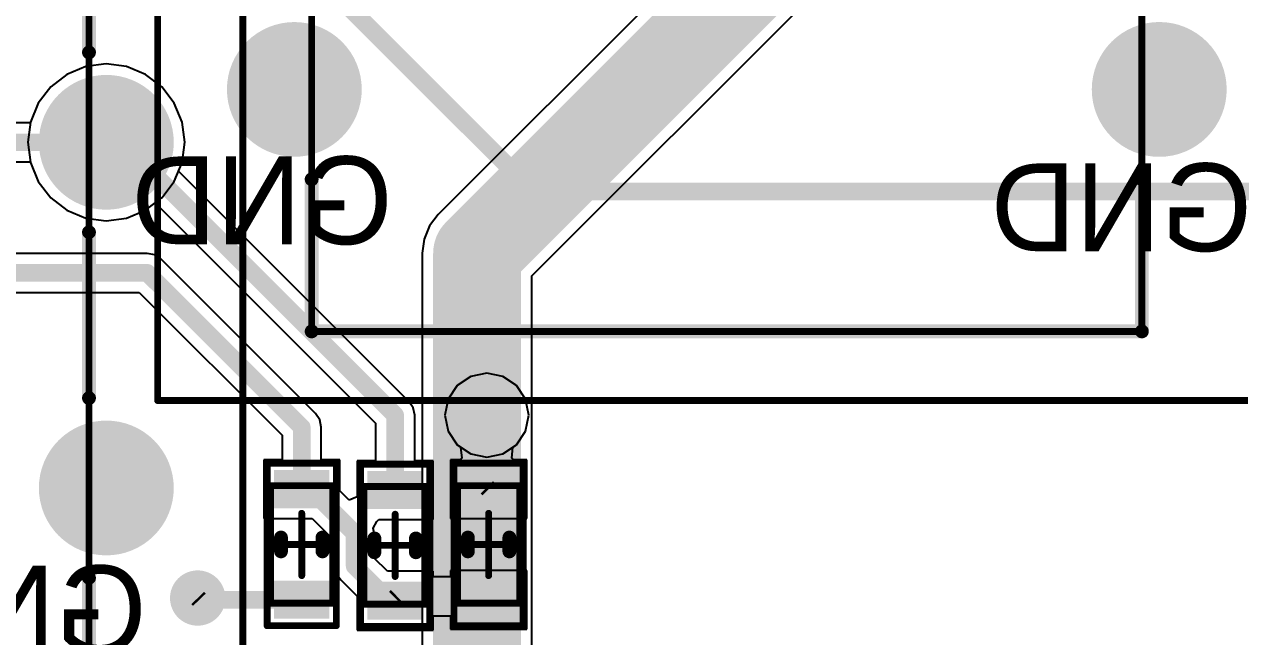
# Model space of a CAD drawing. Header units: millimetres. Extents: x 307 to 423, y 231 to 400.
# Drawn here: x 378.66 to 396.23, y 252.22 to 261.08 of the extents above; entities that cross this region are included whole.
import ezdxf

# ---------------------------------------------------------------- set-up
doc = ezdxf.new("R2010")
doc.units = ezdxf.units.MM
for name, color, linetype in [('BottomLayer', 5, 'Continuous'), ('BottomOverlay', 54, 'Continuous'), ('BottomSolder', 6, 'Continuous'), ('Mechanical15', 56, 'Continuous'), ('Mechanical20', 56, 'Continuous'), ('Mechanical8', 56, 'Continuous'), ('MidLayer1', 16, 'Continuous'), ('MidLayer2', 76, 'Continuous'), ('MultiLayer', 9, 'Continuous'), ('PadHoleLayer', 156, 'Continuous'), ('TopLayer', 1, 'Continuous'), ('TopOverlay', 2, 'Continuous'), ('TopPaste', 8, 'Continuous'), ('TopSolder', 216, 'Continuous'), ('ViaHoleLayer', 16, 'Continuous')]:
    doc.layers.add(name, color=color, linetype=linetype)

# ---------------------------------------------------------------- blocks, each defined once
blk = doc.blocks.new('CC_NM_0603_459')
at = {"layer": 'Mechanical15', "const_width": 0.1}
for points in [[(-1.175, 0.5), (1.175, 0.5)], [(-1.175, 0.5), (-1.175, -0.5)], [(1.175, 0.5), (1.175, -0.5)], [(0, 0.45), (0, -0.45)], [(-0.45, 0), (0.45, 0)], [(-1.175, -0.5), (1.175, -0.5)]]:
    blk.add_lwpolyline(points, dxfattribs=at)
at = {"layer": 'Mechanical15', "const_width": 0.05}
for points in [[(-1.2, 0.5, 1), (-1.15, 0.5, 1)], [(-1.2, 0.5, 1), (-1.15, 0.5, 1)], [(1.15, 0.5, 1), (1.2, 0.5, 1)], [(1.15, 0.5, 1), (1.2, 0.5, 1)], [(-0.025, 0.45, 1), (0.025, 0.45, 1)], [(-0.475, 0, 1), (-0.425, 0, 1)], [(0.425, 0, 1), (0.475, 0, 1)], [(-1.2, -0.5, 1), (-1.15, -0.5, 1)], [(-1.2, -0.5, 1), (-1.15, -0.5, 1)], [(-0.025, -0.45, 1), (0.025, -0.45, 1)], [(1.15, -0.5, 1), (1.2, -0.5, 1)], [(1.15, -0.5, 1), (1.2, -0.5, 1)]]:
    blk.add_lwpolyline(points, format="xyb", close=True, dxfattribs=at)
at = {"layer": 'Mechanical8', "const_width": 0.1}
for points in [[(-0.85, 0.45), (0.85, 0.45)], [(-0.85, 0.45), (-0.85, -0.45)], [(0.85, 0.45), (0.85, -0.45)], [(-0.85, -0.45), (0.85, -0.45)]]:
    blk.add_lwpolyline(points, dxfattribs=at)
at = {"layer": 'Mechanical8', "const_width": 0.05}
for points in [[(-0.875, 0.45, 1), (-0.825, 0.45, 1)], [(-0.875, 0.45, 1), (-0.825, 0.45, 1)], [(0.825, 0.45, 1), (0.875, 0.45, 1)], [(0.825, 0.45, 1), (0.875, 0.45, 1)], [(-0.875, -0.45, 1), (-0.825, -0.45, 1)], [(-0.875, -0.45, 1), (-0.825, -0.45, 1)], [(0.825, -0.45, 1), (0.875, -0.45, 1)], [(0.825, -0.45, 1), (0.875, -0.45, 1)]]:
    blk.add_lwpolyline(points, format="xyb", close=True, dxfattribs=at)
at = {"layer": 'TopLayer'}
for points in [[(-0.525, -0.4), (-0.525, 0.4), (-1.075, -0.4), (-1.075, 0.4)], [(1.075, -0.4), (1.075, 0.4), (0.525, -0.4), (0.525, 0.4)]]:
    blk.add_solid(points, dxfattribs=at)
at = {"layer": 'TopOverlay', "const_width": 0.2}
for points in [[(-0.1, 0.3), (0.1, 0.3)], [(-0.1, -0.3), (0.1, -0.3)]]:
    blk.add_lwpolyline(points, dxfattribs=at)
at = {"layer": 'TopOverlay', "const_width": 0.1}
for points in [[(-0.15, 0.3, 1), (-0.05, 0.3, 1)], [(0.05, 0.3, 1), (0.15, 0.3, 1)], [(-0.15, -0.3, 1), (-0.05, -0.3, 1)], [(0.05, -0.3, 1), (0.15, -0.3, 1)]]:
    blk.add_lwpolyline(points, format="xyb", close=True, dxfattribs=at)
at = {"layer": 'TopPaste'}
for points in [[(-0.525, -0.4), (-0.525, 0.4), (-1.075, -0.4), (-1.075, 0.4)], [(1.075, -0.4), (1.075, 0.4), (0.525, -0.4), (0.525, 0.4)]]:
    blk.add_solid(points, dxfattribs=at)
at = {"layer": 'TopSolder'}
for points in [[(-0.525, -0.4), (-0.525, 0.4), (-1.075, -0.4), (-1.075, 0.4)], [(1.075, -0.4), (1.075, 0.4), (0.525, -0.4), (0.525, 0.4)]]:
    blk.add_solid(points, dxfattribs=at)
blk = doc.blocks.new('CC_NM_0603_470')
at = {"layer": 'Mechanical15', "const_width": 0.1}
for points in [[(-1.175, -0.5), (-1.175, 0.5)], [(1.175, 0.5), (-1.175, 0.5)], [(1.175, -0.5), (1.175, 0.5)], [(0, -0.45), (0, 0.45)], [(0.45, 0), (-0.45, 0)], [(1.175, -0.5), (-1.175, -0.5)]]:
    blk.add_lwpolyline(points, dxfattribs=at)
at = {"layer": 'Mechanical15', "const_width": 0.05}
for points in [[(-1.2, 0.5, 1), (-1.15, 0.5, 1)], [(-1.2, 0.5, 1), (-1.15, 0.5, 1)], [(1.15, 0.5, 1), (1.2, 0.5, 1)], [(1.15, 0.5, 1), (1.2, 0.5, 1)], [(-0.025, 0.45, 1), (0.025, 0.45, 1)], [(-0.475, 0, 1), (-0.425, 0, 1)], [(0.425, 0, 1), (0.475, 0, 1)], [(-1.2, -0.5, 1), (-1.15, -0.5, 1)], [(-1.2, -0.5, 1), (-1.15, -0.5, 1)], [(-0.025, -0.45, 1), (0.025, -0.45, 1)], [(1.15, -0.5, 1), (1.2, -0.5, 1)], [(1.15, -0.5, 1), (1.2, -0.5, 1)]]:
    blk.add_lwpolyline(points, format="xyb", close=True, dxfattribs=at)
at = {"layer": 'Mechanical8', "const_width": 0.1}
for points in [[(-0.85, -0.45), (-0.85, 0.45)], [(0.85, 0.45), (-0.85, 0.45)], [(0.85, -0.45), (0.85, 0.45)], [(0.85, -0.45), (-0.85, -0.45)]]:
    blk.add_lwpolyline(points, dxfattribs=at)
at = {"layer": 'Mechanical8', "const_width": 0.05}
for points in [[(-0.875, 0.45, 1), (-0.825, 0.45, 1)], [(-0.875, 0.45, 1), (-0.825, 0.45, 1)], [(0.825, 0.45, 1), (0.875, 0.45, 1)], [(0.825, 0.45, 1), (0.875, 0.45, 1)], [(-0.875, -0.45, 1), (-0.825, -0.45, 1)], [(-0.875, -0.45, 1), (-0.825, -0.45, 1)], [(0.825, -0.45, 1), (0.875, -0.45, 1)], [(0.825, -0.45, 1), (0.875, -0.45, 1)]]:
    blk.add_lwpolyline(points, format="xyb", close=True, dxfattribs=at)
at = {"layer": 'TopLayer'}
for points in [[(-0.525, -0.4), (-0.525, 0.4), (-1.075, -0.4), (-1.075, 0.4)], [(1.075, -0.4), (1.075, 0.4), (0.525, -0.4), (0.525, 0.4)]]:
    blk.add_solid(points, dxfattribs=at)
at = {"layer": 'TopOverlay', "const_width": 0.2}
for points in [[(0.1, 0.3), (-0.1, 0.3)], [(0.1, -0.3), (-0.1, -0.3)]]:
    blk.add_lwpolyline(points, dxfattribs=at)
at = {"layer": 'TopOverlay', "const_width": 0.1}
for points in [[(-0.15, 0.3, 1), (-0.05, 0.3, 1)], [(0.05, 0.3, 1), (0.15, 0.3, 1)], [(-0.15, -0.3, 1), (-0.05, -0.3, 1)], [(0.05, -0.3, 1), (0.15, -0.3, 1)]]:
    blk.add_lwpolyline(points, format="xyb", close=True, dxfattribs=at)
at = {"layer": 'TopPaste'}
for points in [[(-0.525, -0.4), (-0.525, 0.4), (-1.075, -0.4), (-1.075, 0.4)], [(1.075, -0.4), (1.075, 0.4), (0.525, -0.4), (0.525, 0.4)]]:
    blk.add_solid(points, dxfattribs=at)
at = {"layer": 'TopSolder'}
for points in [[(-0.525, -0.4), (-0.525, 0.4), (-1.075, -0.4), (-1.075, 0.4)], [(1.075, -0.4), (1.075, 0.4), (0.525, -0.4), (0.525, 0.4)]]:
    blk.add_solid(points, dxfattribs=at)
blk = doc.blocks.new('CC_NM_0603_472')
at = {"layer": 'Mechanical15', "const_width": 0.1}
for points in [[(-1.175, 0.5), (1.175, 0.5)], [(-1.175, 0.5), (-1.175, -0.5)], [(1.175, 0.5), (1.175, -0.5)], [(0, 0.45), (0, -0.45)], [(-0.45, 0), (0.45, 0)], [(-1.175, -0.5), (1.175, -0.5)]]:
    blk.add_lwpolyline(points, dxfattribs=at)
at = {"layer": 'Mechanical15', "const_width": 0.05}
for points in [[(-1.2, 0.5, 1), (-1.15, 0.5, 1)], [(-1.2, 0.5, 1), (-1.15, 0.5, 1)], [(1.15, 0.5, 1), (1.2, 0.5, 1)], [(1.15, 0.5, 1), (1.2, 0.5, 1)], [(-0.025, 0.45, 1), (0.025, 0.45, 1)], [(-0.475, 0, 1), (-0.425, 0, 1)], [(0.425, 0, 1), (0.475, 0, 1)], [(-1.2, -0.5, 1), (-1.15, -0.5, 1)], [(-1.2, -0.5, 1), (-1.15, -0.5, 1)], [(-0.025, -0.45, 1), (0.025, -0.45, 1)], [(1.15, -0.5, 1), (1.2, -0.5, 1)], [(1.15, -0.5, 1), (1.2, -0.5, 1)]]:
    blk.add_lwpolyline(points, format="xyb", close=True, dxfattribs=at)
at = {"layer": 'Mechanical8', "const_width": 0.1}
for points in [[(-0.85, 0.45), (0.85, 0.45)], [(-0.85, 0.45), (-0.85, -0.45)], [(0.85, 0.45), (0.85, -0.45)], [(-0.85, -0.45), (0.85, -0.45)]]:
    blk.add_lwpolyline(points, dxfattribs=at)
at = {"layer": 'Mechanical8', "const_width": 0.05}
for points in [[(-0.875, 0.45, 1), (-0.825, 0.45, 1)], [(-0.875, 0.45, 1), (-0.825, 0.45, 1)], [(0.825, 0.45, 1), (0.875, 0.45, 1)], [(0.825, 0.45, 1), (0.875, 0.45, 1)], [(-0.875, -0.45, 1), (-0.825, -0.45, 1)], [(-0.875, -0.45, 1), (-0.825, -0.45, 1)], [(0.825, -0.45, 1), (0.875, -0.45, 1)], [(0.825, -0.45, 1), (0.875, -0.45, 1)]]:
    blk.add_lwpolyline(points, format="xyb", close=True, dxfattribs=at)
at = {"layer": 'TopLayer'}
for points in [[(-0.525, -0.4), (-0.525, 0.4), (-1.075, -0.4), (-1.075, 0.4)], [(1.075, -0.4), (1.075, 0.4), (0.525, -0.4), (0.525, 0.4)]]:
    blk.add_solid(points, dxfattribs=at)
at = {"layer": 'TopOverlay', "const_width": 0.2}
for points in [[(-0.1, 0.3), (0.1, 0.3)], [(-0.1, -0.3), (0.1, -0.3)]]:
    blk.add_lwpolyline(points, dxfattribs=at)
at = {"layer": 'TopOverlay', "const_width": 0.1}
for points in [[(-0.15, 0.3, 1), (-0.05, 0.3, 1)], [(0.05, 0.3, 1), (0.15, 0.3, 1)], [(-0.15, -0.3, 1), (-0.05, -0.3, 1)], [(0.05, -0.3, 1), (0.15, -0.3, 1)]]:
    blk.add_lwpolyline(points, format="xyb", close=True, dxfattribs=at)
at = {"layer": 'TopPaste'}
for points in [[(-0.525, -0.4), (-0.525, 0.4), (-1.075, -0.4), (-1.075, 0.4)], [(1.075, -0.4), (1.075, 0.4), (0.525, -0.4), (0.525, 0.4)]]:
    blk.add_solid(points, dxfattribs=at)
at = {"layer": 'TopSolder'}
for points in [[(-0.525, -0.4), (-0.525, 0.4), (-1.075, -0.4), (-1.075, 0.4)], [(1.075, -0.4), (1.075, 0.4), (0.525, -0.4), (0.525, 0.4)]]:
    blk.add_solid(points, dxfattribs=at)
blk = doc.blocks.new('TS14121260BK260SCRD_477')
at = {"layer": 'BottomLayer', "const_width": 0.975}
for points in [[(12.013, 0, 1), (12.988, 0, 1)], [(-0.487, -5, 1), (0.487, -5, 1)], [(12.013, -5, 1), (12.988, -5, 1)]]:
    blk.add_lwpolyline(points, format="xyb", close=True, dxfattribs=at)
at = {"layer": 'BottomLayer'}
blk.add_solid([(-0.975, -0.975), (0.975, -0.975), (-0.975, 0.975), (0.975, 0.975)], dxfattribs=at)
at = {"layer": 'BottomSolder', "const_width": 0.975}
for points in [[(12.013, 0, 1), (12.988, 0, 1)], [(-0.487, -5, 1), (0.487, -5, 1)], [(12.013, -5, 1), (12.988, -5, 1)]]:
    blk.add_lwpolyline(points, format="xyb", close=True, dxfattribs=at)
at = {"layer": 'BottomSolder'}
blk.add_solid([(-0.975, -0.975), (0.975, -0.975), (-0.975, 0.975), (0.975, 0.975)], dxfattribs=at)
at = {"layer": 'Mechanical15', "const_width": 0.1}
for points in [[(0.25, -8.5), (0.25, 3.5)], [(0.25, 3.5), (12.25, 3.5)], [(12.25, -8.5), (12.25, 3.5)], [(0.25, -8.5), (12.25, -8.5)]]:
    blk.add_lwpolyline(points, dxfattribs=at)
at = {"layer": 'Mechanical15', "const_width": 0.05}
for points in [[(0.225, 3.5, 1), (0.275, 3.5, 1)], [(0.225, 3.5, 1), (0.275, 3.5, 1)], [(12.225, 3.5, 1), (12.275, 3.5, 1)], [(12.225, 3.5, 1), (12.275, 3.5, 1)], [(0.225, -8.5, 1), (0.275, -8.5, 1)], [(0.225, -8.5, 1), (0.275, -8.5, 1)], [(12.225, -8.5, 1), (12.275, -8.5, 1)], [(12.225, -8.5, 1), (12.275, -8.5, 1)]]:
    blk.add_lwpolyline(points, format="xyb", close=True, dxfattribs=at)
at = {"layer": 'Mechanical20', "const_width": 0.1}
for points in [[(-1.975, -9.5), (-1.975, 4.5)], [(-1.975, 4.5), (14.475, 4.5)], [(14.475, -9.5), (14.475, 4.5)], [(-1.975, -9.5), (14.475, -9.5)]]:
    blk.add_lwpolyline(points, dxfattribs=at)
at = {"layer": 'Mechanical20', "const_width": 0.05}
for points in [[(-2, 4.5, 1), (-1.95, 4.5, 1)], [(-2, 4.5, 1), (-1.95, 4.5, 1)], [(14.45, 4.5, 1), (14.5, 4.5, 1)], [(14.45, 4.5, 1), (14.5, 4.5, 1)], [(-2, -9.5, 1), (-1.95, -9.5, 1)], [(-2, -9.5, 1), (-1.95, -9.5, 1)], [(14.45, -9.5, 1), (14.5, -9.5, 1)], [(14.45, -9.5, 1), (14.5, -9.5, 1)]]:
    blk.add_lwpolyline(points, format="xyb", close=True, dxfattribs=at)
at = {"layer": 'MidLayer1', "const_width": 0.975}
for points in [[(12.013, 0, 1), (12.988, 0, 1)], [(-0.487, -5, 1), (0.487, -5, 1)], [(12.013, -5, 1), (12.988, -5, 1)]]:
    blk.add_lwpolyline(points, format="xyb", close=True, dxfattribs=at)
at = {"layer": 'MidLayer1'}
blk.add_solid([(-0.975, -0.975), (0.975, -0.975), (-0.975, 0.975), (0.975, 0.975)], dxfattribs=at)
at = {"layer": 'MidLayer2', "const_width": 0.975}
for points in [[(12.013, 0, 1), (12.988, 0, 1)], [(-0.487, -5, 1), (0.487, -5, 1)], [(12.013, -5, 1), (12.988, -5, 1)]]:
    blk.add_lwpolyline(points, format="xyb", close=True, dxfattribs=at)
at = {"layer": 'MidLayer2'}
blk.add_solid([(-0.975, -0.975), (0.975, -0.975), (-0.975, 0.975), (0.975, 0.975)], dxfattribs=at)
at = {"layer": 'MultiLayer', "const_width": 0.975}
for points in [[(12.013, 0, 1), (12.988, 0, 1)], [(-0.487, -5, 1), (0.487, -5, 1)], [(12.013, -5, 1), (12.988, -5, 1)]]:
    blk.add_lwpolyline(points, format="xyb", close=True, dxfattribs=at)
at = {"layer": 'MultiLayer'}
blk.add_solid([(-0.975, -0.975), (0.975, -0.975), (-0.975, 0.975), (0.975, 0.975)], dxfattribs=at)
at = {"layer": 'PadHoleLayer', "const_width": 0.65}
for points in [[(-0.325, 0, 1), (0.325, 0, 1)], [(12.175, 0, 1), (12.825, 0, 1)], [(-0.325, -5, 1), (0.325, -5, 1)], [(12.175, -5, 1), (12.825, -5, 1)]]:
    blk.add_lwpolyline(points, format="xyb", close=True, dxfattribs=at)
at = {"layer": 'TopLayer', "const_width": 0.975}
for points in [[(12.013, 0, 1), (12.988, 0, 1)], [(-0.487, -5, 1), (0.487, -5, 1)], [(12.013, -5, 1), (12.988, -5, 1)]]:
    blk.add_lwpolyline(points, format="xyb", close=True, dxfattribs=at)
at = {"layer": 'TopLayer'}
blk.add_solid([(-0.975, -0.975), (0.975, -0.975), (-0.975, 0.975), (0.975, 0.975)], dxfattribs=at)
at = {"layer": 'TopOverlay', "const_width": 0.2}
for points in [[(0.25, 1.3), (0.25, 3.5)], [(0.25, 3.5), (12.25, 3.5)], [(12.25, 1.3), (12.25, 3.5)], [(0.25, -3.7), (0.25, -1.3)], [(12.25, -3.7), (12.25, -1.3)], [(0.25, -8.5), (0.25, -6.3)], [(12.25, -8.5), (12.25, -6.3)], [(0.25, -8.5), (12.25, -8.5)]]:
    blk.add_lwpolyline(points, dxfattribs=at)
at = {"layer": 'TopOverlay'}
for points, const_width in [([(0.2, 3.5, 1), (0.3, 3.5, 1)], 0.1), ([(0.2, 3.5, 1), (0.3, 3.5, 1)], 0.1), ([(12.2, 3.5, 1), (12.3, 3.5, 1)], 0.1), ([(12.2, 3.5, 1), (12.3, 3.5, 1)], 0.1), ([(0.2, 1.3, 1), (0.3, 1.3, 1)], 0.1), ([(12.2, 1.3, 1), (12.3, 1.3, 1)], 0.1), ([(-1.625, 0, 1), (-1.575, 0, 1)], 0.05), ([(-1.625, 0, 1), (-1.575, 0, 1)], 0.05), ([(-1.525, 0, 1), (-1.475, 0, 1)], 0.05), ([(-1.525, 0, 1), (-1.475, 0, 1)], 0.05), ([(0.2, -1.3, 1), (0.3, -1.3, 1)], 0.1), ([(12.2, -1.3, 1), (12.3, -1.3, 1)], 0.1), ([(0.2, -3.7, 1), (0.3, -3.7, 1)], 0.1), ([(12.2, -3.7, 1), (12.3, -3.7, 1)], 0.1), ([(0.2, -6.3, 1), (0.3, -6.3, 1)], 0.1), ([(12.2, -6.3, 1), (12.3, -6.3, 1)], 0.1), ([(0.2, -8.5, 1), (0.3, -8.5, 1)], 0.1), ([(0.2, -8.5, 1), (0.3, -8.5, 1)], 0.1), ([(12.2, -8.5, 1), (12.3, -8.5, 1)], 0.1), ([(12.2, -8.5, 1), (12.3, -8.5, 1)], 0.1)]:
    blk.add_lwpolyline(points, format="xyb", close=True, dxfattribs=dict(at, const_width=const_width))
at = {"layer": 'TopOverlay', "const_width": 0.1}
for points in [[(-1.6, 0, -1), (-1.5, 0)], [(-1.5, 0, -1), (-1.6, 0)]]:
    blk.add_lwpolyline(points, format="xyb", dxfattribs=at)
at = {"layer": 'TopSolder', "const_width": 0.975}
for points in [[(12.013, 0, 1), (12.988, 0, 1)], [(-0.487, -5, 1), (0.487, -5, 1)], [(12.013, -5, 1), (12.988, -5, 1)]]:
    blk.add_lwpolyline(points, format="xyb", close=True, dxfattribs=at)
at = {"layer": 'TopSolder'}
blk.add_solid([(-0.975, -0.975), (0.975, -0.975), (-0.975, 0.975), (0.975, 0.975)], dxfattribs=at)
blk = doc.blocks.new('TS14121260BK260SCRD_479')
at = {"layer": 'BottomLayer', "const_width": 0.975}
for points in [[(12.013, 0, 1), (12.988, 0, 1)], [(-0.487, -5, 1), (0.487, -5, 1)], [(12.013, -5, 1), (12.988, -5, 1)]]:
    blk.add_lwpolyline(points, format="xyb", close=True, dxfattribs=at)
at = {"layer": 'BottomLayer'}
blk.add_solid([(-0.975, -0.975), (0.975, -0.975), (-0.975, 0.975), (0.975, 0.975)], dxfattribs=at)
at = {"layer": 'BottomSolder', "const_width": 0.975}
for points in [[(12.013, 0, 1), (12.988, 0, 1)], [(-0.487, -5, 1), (0.487, -5, 1)], [(12.013, -5, 1), (12.988, -5, 1)]]:
    blk.add_lwpolyline(points, format="xyb", close=True, dxfattribs=at)
at = {"layer": 'BottomSolder'}
blk.add_solid([(-0.975, -0.975), (0.975, -0.975), (-0.975, 0.975), (0.975, 0.975)], dxfattribs=at)
at = {"layer": 'Mechanical15', "const_width": 0.1}
for points in [[(0.25, -8.5), (0.25, 3.5)], [(0.25, 3.5), (12.25, 3.5)], [(12.25, -8.5), (12.25, 3.5)], [(0.25, -8.5), (12.25, -8.5)]]:
    blk.add_lwpolyline(points, dxfattribs=at)
at = {"layer": 'Mechanical15', "const_width": 0.05}
for points in [[(0.225, 3.5, 1), (0.275, 3.5, 1)], [(0.225, 3.5, 1), (0.275, 3.5, 1)], [(12.225, 3.5, 1), (12.275, 3.5, 1)], [(12.225, 3.5, 1), (12.275, 3.5, 1)], [(0.225, -8.5, 1), (0.275, -8.5, 1)], [(0.225, -8.5, 1), (0.275, -8.5, 1)], [(12.225, -8.5, 1), (12.275, -8.5, 1)], [(12.225, -8.5, 1), (12.275, -8.5, 1)]]:
    blk.add_lwpolyline(points, format="xyb", close=True, dxfattribs=at)
at = {"layer": 'Mechanical20', "const_width": 0.1}
for points in [[(-1.975, -9.5), (-1.975, 4.5)], [(-1.975, 4.5), (14.475, 4.5)], [(14.475, -9.5), (14.475, 4.5)], [(-1.975, -9.5), (14.475, -9.5)]]:
    blk.add_lwpolyline(points, dxfattribs=at)
at = {"layer": 'Mechanical20', "const_width": 0.05}
for points in [[(-2, 4.5, 1), (-1.95, 4.5, 1)], [(-2, 4.5, 1), (-1.95, 4.5, 1)], [(14.45, 4.5, 1), (14.5, 4.5, 1)], [(14.45, 4.5, 1), (14.5, 4.5, 1)], [(-2, -9.5, 1), (-1.95, -9.5, 1)], [(-2, -9.5, 1), (-1.95, -9.5, 1)], [(14.45, -9.5, 1), (14.5, -9.5, 1)], [(14.45, -9.5, 1), (14.5, -9.5, 1)]]:
    blk.add_lwpolyline(points, format="xyb", close=True, dxfattribs=at)
at = {"layer": 'MidLayer1', "const_width": 0.975}
for points in [[(12.013, 0, 1), (12.988, 0, 1)], [(-0.487, -5, 1), (0.487, -5, 1)], [(12.013, -5, 1), (12.988, -5, 1)]]:
    blk.add_lwpolyline(points, format="xyb", close=True, dxfattribs=at)
at = {"layer": 'MidLayer1'}
blk.add_solid([(-0.975, -0.975), (0.975, -0.975), (-0.975, 0.975), (0.975, 0.975)], dxfattribs=at)
at = {"layer": 'MidLayer2', "const_width": 0.975}
for points in [[(12.013, 0, 1), (12.988, 0, 1)], [(-0.487, -5, 1), (0.487, -5, 1)], [(12.013, -5, 1), (12.988, -5, 1)]]:
    blk.add_lwpolyline(points, format="xyb", close=True, dxfattribs=at)
at = {"layer": 'MidLayer2'}
blk.add_solid([(-0.975, -0.975), (0.975, -0.975), (-0.975, 0.975), (0.975, 0.975)], dxfattribs=at)
at = {"layer": 'MultiLayer', "const_width": 0.975}
for points in [[(12.013, 0, 1), (12.988, 0, 1)], [(-0.487, -5, 1), (0.487, -5, 1)], [(12.013, -5, 1), (12.988, -5, 1)]]:
    blk.add_lwpolyline(points, format="xyb", close=True, dxfattribs=at)
at = {"layer": 'MultiLayer'}
blk.add_solid([(-0.975, -0.975), (0.975, -0.975), (-0.975, 0.975), (0.975, 0.975)], dxfattribs=at)
at = {"layer": 'PadHoleLayer', "const_width": 0.65}
for points in [[(-0.325, 0, 1), (0.325, 0, 1)], [(12.175, 0, 1), (12.825, 0, 1)], [(-0.325, -5, 1), (0.325, -5, 1)], [(12.175, -5, 1), (12.825, -5, 1)]]:
    blk.add_lwpolyline(points, format="xyb", close=True, dxfattribs=at)
at = {"layer": 'TopLayer', "const_width": 0.975}
for points in [[(12.013, 0, 1), (12.988, 0, 1)], [(-0.487, -5, 1), (0.487, -5, 1)], [(12.013, -5, 1), (12.988, -5, 1)]]:
    blk.add_lwpolyline(points, format="xyb", close=True, dxfattribs=at)
at = {"layer": 'TopLayer'}
blk.add_solid([(-0.975, -0.975), (0.975, -0.975), (-0.975, 0.975), (0.975, 0.975)], dxfattribs=at)
at = {"layer": 'TopOverlay', "const_width": 0.2}
for points in [[(0.25, 1.3), (0.25, 3.5)], [(0.25, 3.5), (12.25, 3.5)], [(12.25, 1.3), (12.25, 3.5)], [(0.25, -3.7), (0.25, -1.3)], [(12.25, -3.7), (12.25, -1.3)], [(0.25, -8.5), (0.25, -6.3)], [(12.25, -8.5), (12.25, -6.3)], [(0.25, -8.5), (12.25, -8.5)]]:
    blk.add_lwpolyline(points, dxfattribs=at)
at = {"layer": 'TopOverlay'}
for points, const_width in [([(0.2, 3.5, 1), (0.3, 3.5, 1)], 0.1), ([(0.2, 3.5, 1), (0.3, 3.5, 1)], 0.1), ([(12.2, 3.5, 1), (12.3, 3.5, 1)], 0.1), ([(12.2, 3.5, 1), (12.3, 3.5, 1)], 0.1), ([(0.2, 1.3, 1), (0.3, 1.3, 1)], 0.1), ([(12.2, 1.3, 1), (12.3, 1.3, 1)], 0.1), ([(-1.625, 0, 1), (-1.575, 0, 1)], 0.05), ([(-1.625, 0, 1), (-1.575, 0, 1)], 0.05), ([(-1.525, 0, 1), (-1.475, 0, 1)], 0.05), ([(-1.525, 0, 1), (-1.475, 0, 1)], 0.05), ([(0.2, -1.3, 1), (0.3, -1.3, 1)], 0.1), ([(12.2, -1.3, 1), (12.3, -1.3, 1)], 0.1), ([(0.2, -3.7, 1), (0.3, -3.7, 1)], 0.1), ([(12.2, -3.7, 1), (12.3, -3.7, 1)], 0.1), ([(0.2, -6.3, 1), (0.3, -6.3, 1)], 0.1), ([(12.2, -6.3, 1), (12.3, -6.3, 1)], 0.1), ([(0.2, -8.5, 1), (0.3, -8.5, 1)], 0.1), ([(0.2, -8.5, 1), (0.3, -8.5, 1)], 0.1), ([(12.2, -8.5, 1), (12.3, -8.5, 1)], 0.1), ([(12.2, -8.5, 1), (12.3, -8.5, 1)], 0.1)]:
    blk.add_lwpolyline(points, format="xyb", close=True, dxfattribs=dict(at, const_width=const_width))
at = {"layer": 'TopOverlay', "const_width": 0.1}
for points in [[(-1.6, 0, -1), (-1.5, 0)], [(-1.5, 0, -1), (-1.6, 0)]]:
    blk.add_lwpolyline(points, format="xyb", dxfattribs=at)
at = {"layer": 'TopSolder', "const_width": 0.975}
for points in [[(12.013, 0, 1), (12.988, 0, 1)], [(-0.487, -5, 1), (0.487, -5, 1)], [(12.013, -5, 1), (12.988, -5, 1)]]:
    blk.add_lwpolyline(points, format="xyb", close=True, dxfattribs=at)
at = {"layer": 'TopSolder'}
blk.add_solid([(-0.975, -0.975), (0.975, -0.975), (-0.975, 0.975), (0.975, 0.975)], dxfattribs=at)

msp = doc.modelspace()

# ---------------------------------------------------------------- linework, layer by layer
at = {"layer": 'BottomLayer'}
for p, q in [((394.166, 267.851), (384.644, 258.329)), ((385.996, 257.441), (393.824, 265.269)), ((379.845, 260.507), (379.551, 260.469)), ((380.138, 260.469), (379.845, 260.507)), ((379.277, 260.355), (379.042, 260.175)), ((379.551, 260.469), (379.277, 260.355)), ((380.412, 260.355), (380.138, 260.469)), ((380.647, 260.175), (380.412, 260.355)), ((379.042, 260.175), (378.862, 259.94)), ((380.827, 259.94), (380.647, 260.175)), ((378.862, 259.94), (378.749, 259.666)), ((380.941, 259.666), (380.827, 259.94)), ((378.749, 259.666), (378.71, 259.373)), ((380.979, 259.373), (380.941, 259.666)), ((378.71, 259.373), (378.749, 259.079)), ((380.941, 259.079), (380.979, 259.373)), ((378.749, 259.079), (378.862, 258.805)), ((380.827, 258.805), (380.941, 259.079)), ((378.862, 258.805), (379.042, 258.57)), ((380.647, 258.57), (380.827, 258.805)), ((379.042, 258.57), (379.277, 258.39)), ((380.412, 258.39), (380.647, 258.57)), ((379.277, 258.39), (379.551, 258.277)), ((379.551, 258.277), (379.845, 258.238)), ((379.845, 258.238), (380.138, 258.277)), ((380.138, 258.277), (380.412, 258.39)), ((384.644, 258.329), (384.518, 258.165)), ((384.518, 258.165), (384.439, 257.974)), ((384.439, 257.974), (384.412, 257.769)), ((384.412, 257.769), (384.412, 250.252)), ((385.996, 249.924), (385.996, 257.441))]:
    msp.add_line(p, q, dxfattribs=at)
at = {"layer": 'BottomLayer', "const_width": 1.27}
for points in [[(385.204, 257.769), (394.958, 267.523)], [(385.204, 249.924), (385.204, 257.769)]]:
    msp.add_lwpolyline(points, dxfattribs=at)
at = {"layer": 'BottomLayer'}
for points, const_width in [([(384.887, 257.769, 1), (385.522, 257.769, 1)], 0.635), ([(384.887, 257.769, 1), (385.522, 257.769, 1)], 0.635), ([(385.123, 255.426, 1), (385.567, 255.426, 1)], 0.445), ([(380.966, 252.781, 1), (381.366, 252.781, 1)], 0.4)]:
    msp.add_lwpolyline(points, format="xyb", close=True, dxfattribs=dict(at, const_width=const_width))
at = {"layer": 'MidLayer1'}
for p, q in [((379.845, 260.507), (379.551, 260.469)), ((380.138, 260.469), (379.845, 260.507)), ((379.277, 260.355), (379.042, 260.175)), ((379.551, 260.469), (379.277, 260.355)), ((380.412, 260.355), (380.138, 260.469)), ((380.647, 260.175), (380.412, 260.355)), ((379.042, 260.175), (378.862, 259.94)), ((380.827, 259.94), (380.647, 260.175)), ((378.862, 259.94), (378.749, 259.666)), ((380.941, 259.666), (380.827, 259.94)), ((378.749, 259.666), (378.71, 259.373)), ((380.979, 259.373), (380.941, 259.666)), ((378.71, 259.373), (378.749, 259.079)), ((380.941, 259.079), (380.979, 259.373)), ((378.749, 259.079), (378.862, 258.805)), ((380.827, 258.805), (380.941, 259.079)), ((378.862, 258.805), (379.042, 258.57)), ((380.647, 258.57), (380.827, 258.805)), ((379.042, 258.57), (379.277, 258.39)), ((380.412, 258.39), (380.647, 258.57)), ((379.277, 258.39), (379.551, 258.277)), ((379.551, 258.277), (379.845, 258.238)), ((379.845, 258.238), (380.138, 258.277)), ((380.138, 258.277), (380.412, 258.39)), ((385.113, 255.986), (384.916, 255.854)), ((385.345, 256.032), (385.113, 255.986)), ((385.577, 255.986), (385.345, 256.032)), ((385.773, 255.854), (385.577, 255.986)), ((384.916, 255.854), (384.785, 255.658)), ((385.905, 255.658), (385.773, 255.854)), ((384.785, 255.658), (384.739, 255.426)), ((385.951, 255.426), (385.905, 255.658)), ((384.739, 255.426), (384.785, 255.194)), ((385.905, 255.194), (385.951, 255.426)), ((384.785, 255.194), (384.916, 254.997)), ((385.773, 254.997), (385.905, 255.194)), ((384.916, 254.997), (385.113, 254.866)), ((385.577, 254.866), (385.773, 254.997)), ((385.113, 254.866), (385.345, 254.82)), ((385.345, 254.82), (385.577, 254.866))]:
    msp.add_line(p, q, dxfattribs=at)
for points, const_width in [([(385.123, 255.426, 1), (385.567, 255.426, 1)], 0.445), ([(380.966, 252.781, 1), (381.366, 252.781, 1)], 0.4)]:
    msp.add_lwpolyline(points, format="xyb", close=True, dxfattribs=dict(at, const_width=const_width))
at = {"layer": 'MidLayer2', "const_width": 0.254}
for points in [[(381.166, 263.513), (386.017, 258.661)], [(386.017, 258.661), (397.879, 258.661)]]:
    msp.add_lwpolyline(points, dxfattribs=at)
at = {"layer": 'MidLayer2'}
for points, const_width in [([(385.953, 258.661, 1), (386.08, 258.661, 1)], 0.127), ([(385.953, 258.661, 1), (386.08, 258.661, 1)], 0.127), ([(385.123, 255.426, 1), (385.567, 255.426, 1)], 0.445), ([(380.966, 252.781, 1), (381.366, 252.781, 1)], 0.4)]:
    msp.add_lwpolyline(points, format="xyb", close=True, dxfattribs=dict(at, const_width=const_width))
at = {"layer": 'MultiLayer'}
for points, const_width in [([(385.123, 255.426, 1), (385.567, 255.426, 1)], 0.445), ([(380.966, 252.781, 1), (381.366, 252.781, 1)], 0.4)]:
    msp.add_lwpolyline(points, format="xyb", close=True, dxfattribs=dict(at, const_width=const_width))
at = {"layer": 'TopLayer'}
for p, q in [((379.845, 260.507), (379.551, 260.469)), ((380.138, 260.469), (379.845, 260.507)), ((379.277, 260.355), (379.042, 260.175)), ((379.551, 260.469), (379.277, 260.355)), ((380.412, 260.355), (380.138, 260.469)), ((380.647, 260.175), (380.412, 260.355)), ((379.042, 260.175), (378.862, 259.94)), ((380.827, 259.94), (380.647, 260.175)), ((378.862, 259.94), (378.749, 259.666)), ((380.941, 259.666), (380.827, 259.94)), ((378.747, 259.655), (368.47, 259.655)), ((378.749, 259.666), (378.747, 259.655)), ((380.979, 259.373), (380.941, 259.666)), ((380.941, 259.079), (380.979, 259.373)), ((368.47, 259.09), (378.747, 259.09)), ((378.747, 259.09), (378.749, 259.079)), ((378.749, 259.079), (378.862, 258.805)), ((380.89, 258.956), (380.941, 259.079)), ((384.22, 255.625), (380.89, 258.956)), ((378.862, 258.805), (379.042, 258.57)), ((379.042, 258.57), (379.277, 258.39)), ((380.412, 258.39), (380.55, 258.496)), ((380.55, 258.496), (383.738, 255.309)), ((379.277, 258.39), (379.551, 258.277)), ((379.551, 258.277), (379.845, 258.238)), ((379.845, 258.238), (380.138, 258.277)), ((380.138, 258.277), (380.412, 258.39)), ((380.437, 257.767), (343.069, 257.767)), ((380.545, 257.746), (380.437, 257.767)), ((380.437, 257.767), (380.437, 257.767)), ((380.637, 257.685), (380.545, 257.746)), ((382.87, 255.452), (380.637, 257.685)), ((345.435, 257.202), (380.32, 257.202)), ((380.32, 257.202), (382.388, 255.135)), ((385.113, 255.986), (384.916, 255.854)), ((385.345, 256.032), (385.113, 255.986)), ((385.577, 255.986), (385.345, 256.032)), ((385.773, 255.854), (385.577, 255.986)), ((384.916, 255.854), (384.785, 255.658)), ((385.905, 255.658), (385.773, 255.854)), ((384.281, 255.534), (384.22, 255.625)), ((384.22, 255.625), (384.22, 255.625)), ((384.785, 255.658), (384.739, 255.426)), ((385.951, 255.426), (385.905, 255.658)), ((382.931, 255.36), (382.87, 255.452)), ((382.87, 255.452), (382.87, 255.452)), ((384.303, 255.426), (384.281, 255.534)), ((384.303, 254.768), (384.303, 255.426)), ((384.739, 255.426), (384.785, 255.194)), ((385.905, 255.194), (385.951, 255.426)), ((382.952, 255.252), (382.931, 255.36)), ((382.952, 254.781), (382.952, 255.252)), ((382.952, 255.252), (382.952, 255.252)), ((383.738, 255.309), (383.738, 254.768)), ((382.388, 255.135), (382.388, 254.781)), ((384.785, 255.194), (384.916, 254.997)), ((385.773, 254.997), (385.905, 255.194)), ((384.916, 254.997), (384.966, 254.964)), ((384.966, 254.964), (384.983, 254.802)), ((385.706, 254.802), (385.723, 254.964)), ((385.723, 254.964), (385.773, 254.997)), ((382.388, 254.781), (382.12, 254.781)), ((382.12, 254.781), (382.12, 253.931)), ((383.22, 254.781), (382.952, 254.781)), ((383.22, 254.33), (383.22, 254.781)), ((383.738, 254.768), (383.47, 254.768)), ((383.47, 254.768), (383.47, 254.246)), ((384.57, 254.768), (384.303, 254.768)), ((384.57, 253.918), (384.57, 254.768)), ((384.964, 254.781), (384.821, 254.781)), ((384.821, 254.781), (384.821, 253.931)), ((384.983, 254.802), (384.964, 254.781)), ((385.726, 254.781), (385.706, 254.802)), ((385.921, 254.781), (385.726, 254.781)), ((385.921, 253.931), (385.921, 254.781)), ((383.353, 254.197), (383.22, 254.33)), ((383.47, 254.246), (383.353, 254.197)), ((382.12, 253.931), (382.821, 253.931)), ((382.821, 253.931), (383.152, 253.6)), ((383.702, 253.791), (383.757, 253.889)), ((383.757, 253.889), (383.785, 253.918)), ((383.785, 253.918), (384.57, 253.918)), ((384.821, 253.931), (385.921, 253.931)), ((383.717, 253.717), (383.702, 253.791)), ((383.717, 253.359), (383.717, 253.717)), ((383.717, 253.717), (383.717, 253.717)), ((383.152, 253.6), (383.152, 253.242)), ((383.907, 253.168), (383.717, 253.359)), ((383.152, 253.242), (383.152, 253.242)), ((383.152, 253.242), (383.173, 253.133)), ((383.173, 253.133), (383.235, 253.042)), ((384.57, 253.168), (383.907, 253.168)), ((384.57, 253.089), (384.57, 253.168)), ((385.921, 253.181), (384.821, 253.181)), ((384.821, 253.181), (384.821, 253.089)), ((385.921, 252.331), (385.921, 253.181)), ((383.235, 253.042), (383.47, 252.806)), ((384.821, 253.089), (384.57, 253.089)), ((383.47, 252.806), (383.47, 252.318)), ((384.57, 252.318), (384.57, 252.524)), ((384.57, 252.524), (384.821, 252.524)), ((384.821, 252.524), (384.821, 252.331)), ((383.47, 252.318), (384.57, 252.318)), ((384.821, 252.331), (385.921, 252.331))]:
    msp.add_line(p, q, dxfattribs=at)
at = {"layer": 'TopLayer', "const_width": 0.254}
for points in [[(367.345, 259.373), (379.845, 259.373)], [(379.845, 259.373), (380.073, 259.373)], [(380.073, 259.373), (384.02, 255.426)], [(341.27, 257.485), (380.437, 257.485)], [(380.437, 257.485), (382.67, 255.252)], [(384.02, 254.343), (384.02, 255.426)], [(385.345, 254.382), (385.345, 255.426)], [(382.67, 254.356), (382.67, 255.252)], [(382.67, 254.356), (382.795, 254.356)], [(382.795, 254.356), (382.943, 254.208)], [(385.345, 254.382), (385.371, 254.356)], [(382.943, 254.208), (382.943, 254.208)], [(382.943, 254.208), (383.434, 253.717)], [(383.434, 253.242), (383.434, 253.717)], [(383.434, 253.242), (383.895, 252.781)], [(381.166, 252.781), (381.19, 252.756)], [(381.19, 252.756), (382.67, 252.756)], [(383.895, 252.781), (384.02, 252.781)], [(384.02, 252.781), (384.046, 252.806)], [(384.046, 252.806), (385.345, 252.806)]]:
    msp.add_lwpolyline(points, dxfattribs=at)
at = {"layer": 'TopLayer'}
for points, const_width in [([(379.781, 259.373, 1), (379.908, 259.373, 1)], 0.127), ([(379.781, 259.373, 1), (379.908, 259.373, 1)], 0.127), ([(380.01, 259.373, 1), (380.137, 259.373, 1)], 0.127), ([(380.01, 259.373, 1), (380.137, 259.373, 1)], 0.127), ([(380.374, 257.485, 1), (380.501, 257.485, 1)], 0.127), ([(380.374, 257.485, 1), (380.501, 257.485, 1)], 0.127), ([(385.123, 255.426, 1), (385.567, 255.426, 1)], 0.445), ([(383.957, 255.426, 1), (384.084, 255.426, 1)], 0.127), ([(383.957, 255.426, 1), (384.084, 255.426, 1)], 0.127), ([(385.281, 255.426, 1), (385.408, 255.426, 1)], 0.127), ([(382.607, 255.252, 1), (382.734, 255.252, 1)], 0.127), ([(382.607, 255.252, 1), (382.734, 255.252, 1)], 0.127), ([(382.607, 254.356, 1), (382.734, 254.356, 1)], 0.127), ([(382.607, 254.356, 1), (382.734, 254.356, 1)], 0.127), ([(382.732, 254.356, 1), (382.859, 254.356, 1)], 0.127), ([(382.732, 254.356, 1), (382.859, 254.356, 1)], 0.127), ([(383.957, 254.343, 1), (384.084, 254.343, 1)], 0.127), ([(385.281, 254.382, 1), (385.408, 254.382, 1)], 0.127), ([(385.281, 254.382, 1), (385.408, 254.382, 1)], 0.127), ([(385.307, 254.356, 1), (385.434, 254.356, 1)], 0.127), ([(382.88, 254.208, 1), (383.007, 254.208, 1)], 0.127), ([(382.88, 254.208, 1), (383.007, 254.208, 1)], 0.127), ([(382.88, 254.208, 1), (383.007, 254.208, 1)], 0.127), ([(382.88, 254.208, 1), (383.007, 254.208, 1)], 0.127), ([(383.371, 253.717, 1), (383.498, 253.717, 1)], 0.127), ([(383.371, 253.717, 1), (383.498, 253.717, 1)], 0.127), ([(383.371, 253.242, 1), (383.498, 253.242, 1)], 0.127), ([(383.371, 253.242, 1), (383.498, 253.242, 1)], 0.127), ([(380.966, 252.781, 1), (381.366, 252.781, 1)], 0.4), ([(381.102, 252.781, 1), (381.229, 252.781, 1)], 0.127), ([(381.127, 252.756, 1), (381.254, 252.756, 1)], 0.127), ([(381.127, 252.756, 1), (381.254, 252.756, 1)], 0.127), ([(382.607, 252.756, 1), (382.734, 252.756, 1)], 0.127), ([(383.832, 252.781, 1), (383.959, 252.781, 1)], 0.127), ([(383.832, 252.781, 1), (383.959, 252.781, 1)], 0.127), ([(383.957, 252.781, 1), (384.084, 252.781, 1)], 0.127), ([(383.957, 252.781, 1), (384.084, 252.781, 1)], 0.127), ([(383.983, 252.806, 1), (384.11, 252.806, 1)], 0.127), ([(383.983, 252.806, 1), (384.11, 252.806, 1)], 0.127), ([(385.281, 252.806, 1), (385.408, 252.806, 1)], 0.127)]:
    msp.add_lwpolyline(points, format="xyb", close=True, dxfattribs=dict(at, const_width=const_width))
at = {"layer": 'ViaHoleLayer'}
for points, const_width in [([(385.218, 255.426, 1), (385.472, 255.426, 1)], 0.254), ([(381.053, 252.781, 1), (381.278, 252.781, 1)], 0.225)]:
    msp.add_lwpolyline(points, format="xyb", close=True, dxfattribs=dict(at, const_width=const_width))

# ---------------------------------------------------------------- block references
for name, p in [('TS14121260BK260SCRD_477', (382.563, 265.138)), ('TS14121260BK260SCRD_479', (367.345, 259.373))]:
    msp.add_blockref(name, p)
for name, p, rotation in [('CC_NM_0603_459', (382.67, 253.556), 90), ('CC_NM_0603_470', (384.02, 253.543), 270), ('CC_NM_0603_472', (385.371, 253.556), 90)]:
    msp.add_blockref(name, p, dxfattribs=dict(rotation=rotation))

# ---------------------------------------------------------------- texts
at = {"layer": 'BottomOverlay', "text_generation_flag": 2}
for p in [(383.985, 257.899), (396.406, 257.798), (380.429, 251.981)]:
    msp.add_text('GND', height=1.27, rotation=360, dxfattribs=at).set_placement(p)

doc.saveas('drawing.dxf')
